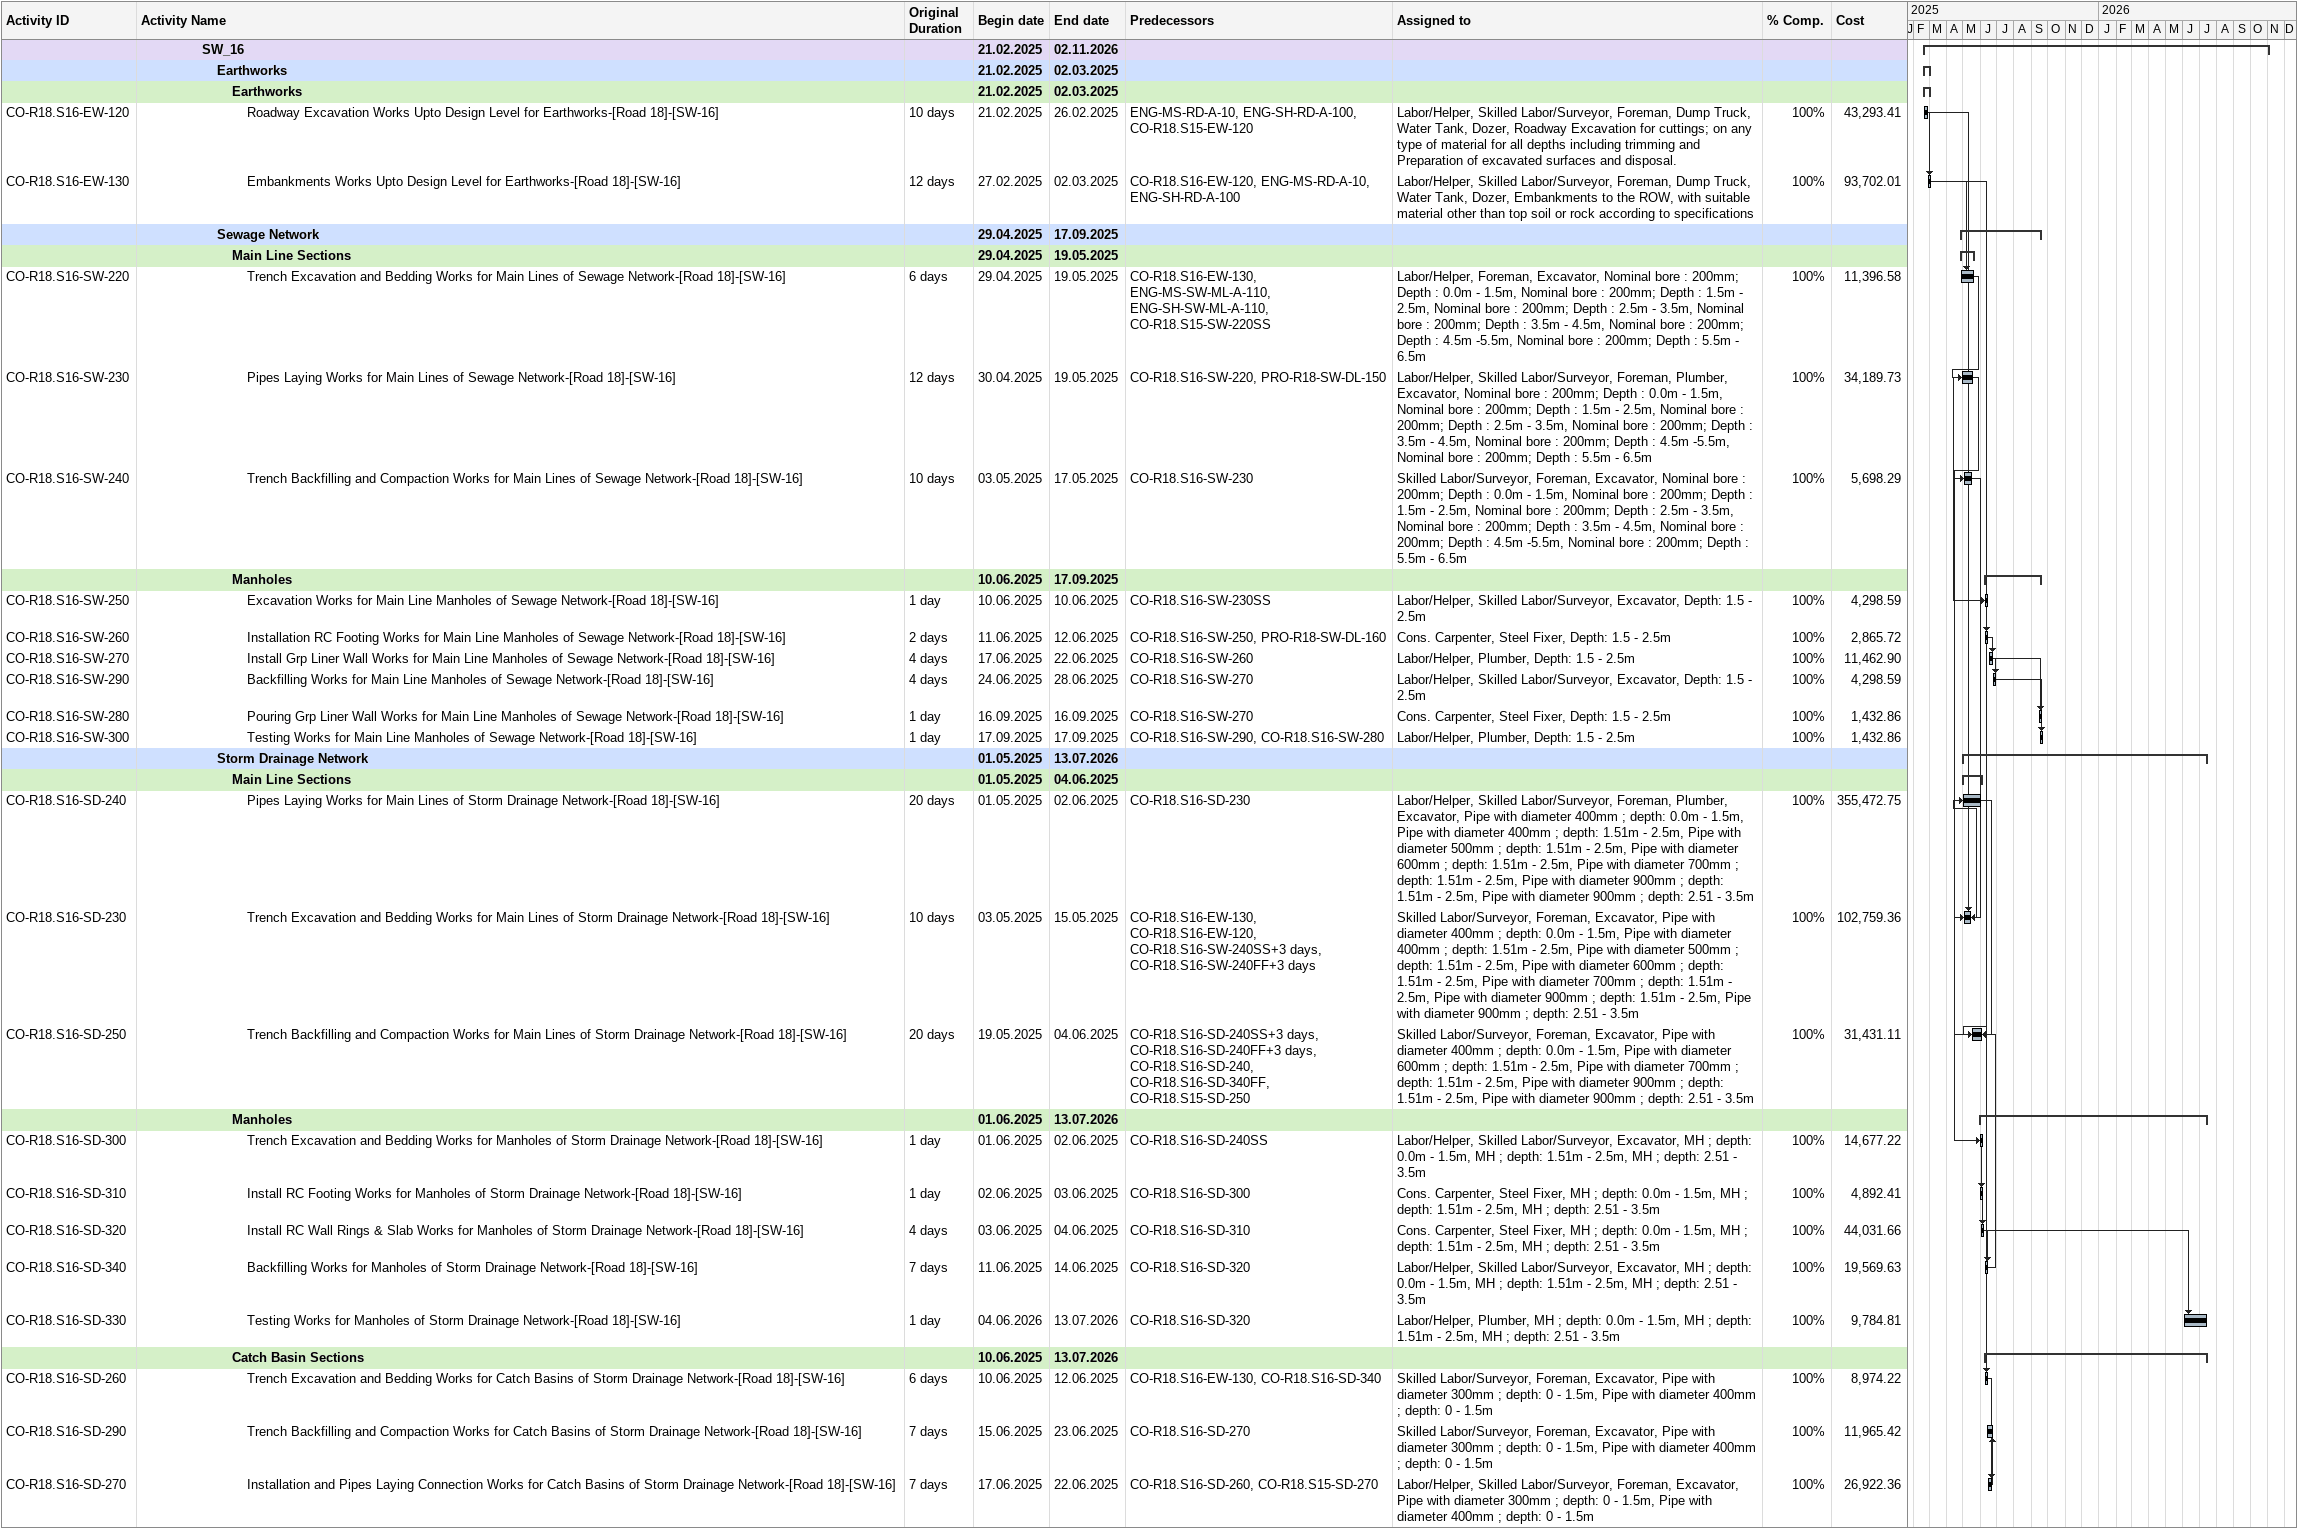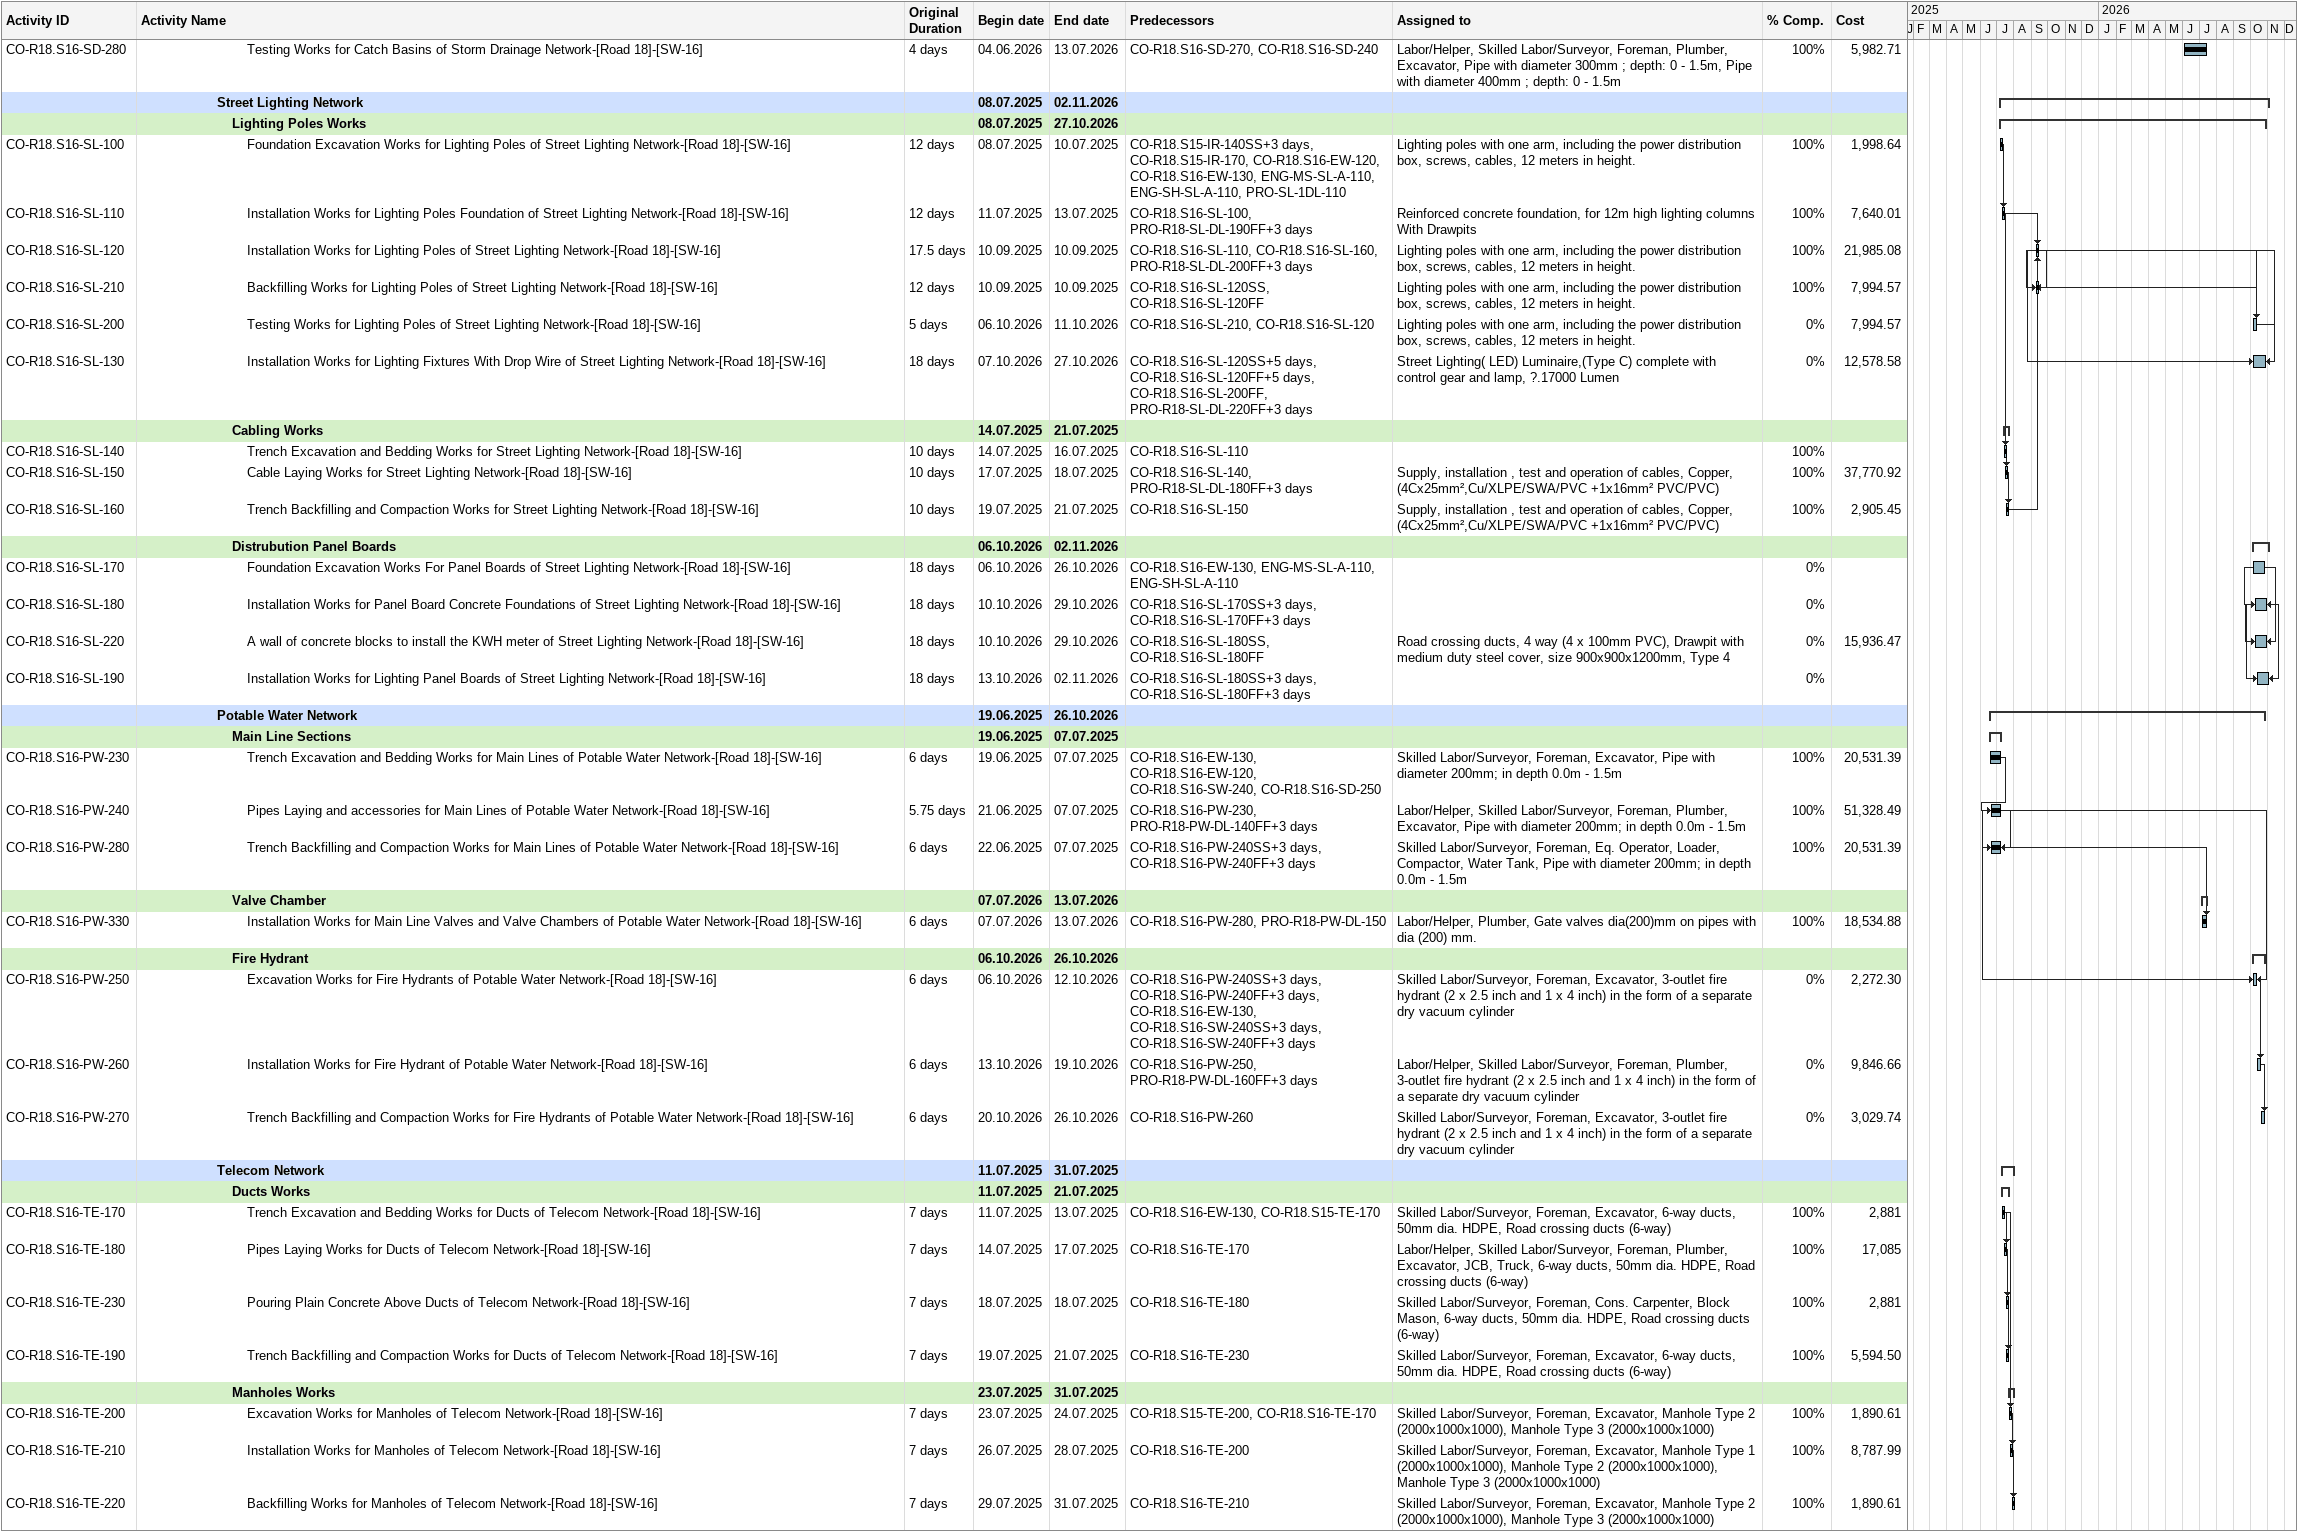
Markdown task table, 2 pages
| ID | Level | Task | Original duration | Start | Finish | Predecessors | Resources | % complete | Cost |
|---|---|---|---|---|---|---|---|---|---|
|  | 5 | **SW_16** |  | 2025-02-21 | 2026-11-02 |  |  |  |  |
|  | 6 | **Earthworks** |  | 2025-02-21 | 2025-03-02 |  |  |  |  |
|  | 7 | **Earthworks** |  | 2025-02-21 | 2025-03-02 |  |  |  |  |
| CO-R18.S16-EW-120 | 8 | Roadway Excavation Works Upto Design Level for Earthworks-[Road 18]-[SW-16] | 10d | 2025-02-21 | 2025-02-26 | ENG-MS-RD-A-10, ENG-SH-RD-A-100, CO-R18.S15-EW-120 | Labor/Helper, Skilled Labor/Surveyor, Foreman, Dump Truck, Water Tank, Dozer, Roadway Excavation for cuttings; on any type of material for all depths including trimming and Preparation of excavated surfaces and disposal. | 100 | 43293.41 |
| CO-R18.S16-EW-130 | 8 | Embankments Works Upto Design Level for Earthworks-[Road 18]-[SW-16] | 12d | 2025-02-27 | 2025-03-02 | CO-R18.S16-EW-120, ENG-MS-RD-A-10, ENG-SH-RD-A-100 | Labor/Helper, Skilled Labor/Surveyor, Foreman, Dump Truck, Water Tank, Dozer, Embankments to the ROW, with suitable material other than top soil or rock according to specifications | 100 | 93702.01 |
|  | 6 | **Sewage Network** |  | 2025-04-29 | 2025-09-17 |  |  |  |  |
|  | 7 | **Main Line Sections** |  | 2025-04-29 | 2025-05-19 |  |  |  |  |
| CO-R18.S16-SW-220 | 8 | Trench Excavation and Bedding Works for Main Lines of Sewage Network-[Road 18]-[SW-16] | 6d | 2025-04-29 | 2025-05-19 | CO-R18.S16-EW-130, ENG-MS-SW-ML-A-110, ENG-SH-SW-ML-A-110, CO-R18.S15-SW-220SS | Labor/Helper, Foreman, Excavator, Nominal bore : 200mm; Depth : 0.0m - 1.5m, Nominal bore : 200mm; Depth : 1.5m - 2.5m, Nominal bore : 200mm; Depth : 2.5m - 3.5m, Nominal bore : 200mm; Depth : 3.5m - 4.5m, Nominal bore : 200mm; Depth : 4.5m -5.5m, Nominal bore : 200mm; Depth : 5.5m - 6.5m | 100 | 11396.58 |
| CO-R18.S16-SW-230 | 8 | Pipes Laying Works for Main Lines of Sewage Network-[Road 18]-[SW-16] | 12d | 2025-04-30 | 2025-05-19 | CO-R18.S16-SW-220, PRO-R18-SW-DL-150 | Labor/Helper, Skilled Labor/Surveyor, Foreman, Plumber, Excavator, Nominal bore : 200mm; Depth : 0.0m - 1.5m, Nominal bore : 200mm; Depth : 1.5m - 2.5m, Nominal bore : 200mm; Depth : 2.5m - 3.5m, Nominal bore : 200mm; Depth : 3.5m - 4.5m, Nominal bore : 200mm; Depth : 4.5m -5.5m, Nominal bore : 200mm; Depth : 5.5m - 6.5m | 100 | 34189.73 |
| CO-R18.S16-SW-240 | 8 | Trench Backfilling and Compaction Works for Main Lines of Sewage Network-[Road 18]-[SW-16] | 10d | 2025-05-03 | 2025-05-17 | CO-R18.S16-SW-230 | Skilled Labor/Surveyor, Foreman, Excavator, Nominal bore : 200mm; Depth : 0.0m - 1.5m, Nominal bore : 200mm; Depth : 1.5m - 2.5m, Nominal bore : 200mm; Depth : 2.5m - 3.5m, Nominal bore : 200mm; Depth : 3.5m - 4.5m, Nominal bore : 200mm; Depth : 4.5m -5.5m, Nominal bore : 200mm; Depth : 5.5m - 6.5m | 100 | 5698.29 |
|  | 7 | **Manholes** |  | 2025-06-10 | 2025-09-17 |  |  |  |  |
| CO-R18.S16-SW-250 | 8 | Excavation Works for Main Line Manholes of Sewage Network-[Road 18]-[SW-16] | 1d | 2025-06-10 | 2025-06-10 | CO-R18.S16-SW-230SS | Labor/Helper, Skilled Labor/Surveyor, Excavator, Depth: 1.5 - 2.5m | 100 | 4298.59 |
| CO-R18.S16-SW-260 | 8 | Installation RC Footing Works for Main Line Manholes of Sewage Network-[Road 18]-[SW-16] | 2d | 2025-06-11 | 2025-06-12 | CO-R18.S16-SW-250, PRO-R18-SW-DL-160 | Cons. Carpenter, Steel Fixer, Depth: 1.5 - 2.5m | 100 | 2865.72 |
| CO-R18.S16-SW-270 | 8 | Install Grp Liner Wall Works for Main Line Manholes of Sewage Network-[Road 18]-[SW-16] | 4d | 2025-06-17 | 2025-06-22 | CO-R18.S16-SW-260 | Labor/Helper, Plumber, Depth: 1.5 - 2.5m | 100 | 11462.90 |
| CO-R18.S16-SW-290 | 8 | Backfilling Works for Main Line Manholes of Sewage Network-[Road 18]-[SW-16] | 4d | 2025-06-24 | 2025-06-28 | CO-R18.S16-SW-270 | Labor/Helper, Skilled Labor/Surveyor, Excavator, Depth: 1.5 - 2.5m | 100 | 4298.59 |
| CO-R18.S16-SW-280 | 8 | Pouring Grp Liner Wall Works for Main Line Manholes of Sewage Network-[Road 18]-[SW-16] | 1d | 2025-09-16 | 2025-09-16 | CO-R18.S16-SW-270 | Cons. Carpenter, Steel Fixer, Depth: 1.5 - 2.5m | 100 | 1432.86 |
| CO-R18.S16-SW-300 | 8 | Testing Works for Main Line Manholes of Sewage Network-[Road 18]-[SW-16] | 1d | 2025-09-17 | 2025-09-17 | CO-R18.S16-SW-290, CO-R18.S16-SW-280 | Labor/Helper, Plumber, Depth: 1.5 - 2.5m | 100 | 1432.86 |
|  | 6 | **Storm Drainage Network** |  | 2025-05-01 | 2026-07-13 |  |  |  |  |
|  | 7 | **Main Line Sections** |  | 2025-05-01 | 2025-06-04 |  |  |  |  |
| CO-R18.S16-SD-240 | 8 | Pipes Laying Works for Main Lines of Storm Drainage Network-[Road 18]-[SW-16] | 20d | 2025-05-01 | 2025-06-02 | CO-R18.S16-SD-230 | Labor/Helper, Skilled Labor/Surveyor, Foreman, Plumber, Excavator, Pipe with diameter 400mm ; depth: 0.0m - 1.5m, Pipe with diameter 400mm ; depth: 1.51m - 2.5m, Pipe with diameter 500mm ; depth: 1.51m - 2.5m, Pipe with diameter 600mm ; depth: 1.51m - 2.5m, Pipe with diameter 700mm ; depth: 1.51m - 2.5m, Pipe with diameter 900mm ; depth: 1.51m - 2.5m, Pipe with diameter 900mm ; depth: 2.51 - 3.5m | 100 | 355472.75 |
| CO-R18.S16-SD-230 | 8 | Trench Excavation and Bedding Works for Main Lines of Storm Drainage Network-[Road 18]-[SW-16] | 10d | 2025-05-03 | 2025-05-15 | CO-R18.S16-EW-130, CO-R18.S16-EW-120, CO-R18.S16-SW-240SS+3d, CO-R18.S16-SW-240FF+3d | Skilled Labor/Surveyor, Foreman, Excavator, Pipe with diameter 400mm ; depth: 0.0m - 1.5m, Pipe with diameter 400mm ; depth: 1.51m - 2.5m, Pipe with diameter 500mm ; depth: 1.51m - 2.5m, Pipe with diameter 600mm ; depth: 1.51m - 2.5m, Pipe with diameter 700mm ; depth: 1.51m - 2.5m, Pipe with diameter 900mm ; depth: 1.51m - 2.5m, Pipe with diameter 900mm ; depth: 2.51 - 3.5m | 100 | 102759.36 |
| CO-R18.S16-SD-250 | 8 | Trench Backfilling and Compaction Works for Main Lines of Storm Drainage Network-[Road 18]-[SW-16] | 20d | 2025-05-19 | 2025-06-04 | CO-R18.S16-SD-240SS+3d, CO-R18.S16-SD-240FF+3d, CO-R18.S16-SD-240, CO-R18.S16-SD-340FF, CO-R18.S15-SD-250 | Skilled Labor/Surveyor, Foreman, Excavator, Pipe with diameter 400mm ; depth: 0.0m - 1.5m, Pipe with diameter 600mm ; depth: 1.51m - 2.5m, Pipe with diameter 700mm ; depth: 1.51m - 2.5m, Pipe with diameter 900mm ; depth: 1.51m - 2.5m, Pipe with diameter 900mm ; depth: 2.51 - 3.5m | 100 | 31431.11 |
|  | 7 | **Manholes** |  | 2025-06-01 | 2026-07-13 |  |  |  |  |
| CO-R18.S16-SD-300 | 8 | Trench Excavation and Bedding Works for Manholes of Storm Drainage Network-[Road 18]-[SW-16] | 1d | 2025-06-01 | 2025-06-02 | CO-R18.S16-SD-240SS | Labor/Helper, Skilled Labor/Surveyor, Excavator, MH ; depth: 0.0m - 1.5m, MH ; depth: 1.51m - 2.5m, MH ; depth: 2.51 - 3.5m | 100 | 14677.22 |
| CO-R18.S16-SD-310 | 8 | Install RC Footing Works for Manholes of Storm Drainage Network-[Road 18]-[SW-16] | 1d | 2025-06-02 | 2025-06-03 | CO-R18.S16-SD-300 | Cons. Carpenter, Steel Fixer, MH ; depth: 0.0m - 1.5m, MH ; depth: 1.51m - 2.5m, MH ; depth: 2.51 - 3.5m | 100 | 4892.41 |
| CO-R18.S16-SD-320 | 8 | Install RC Wall Rings & Slab Works for Manholes of Storm Drainage Network-[Road 18]-[SW-16] | 4d | 2025-06-03 | 2025-06-04 | CO-R18.S16-SD-310 | Cons. Carpenter, Steel Fixer, MH ; depth: 0.0m - 1.5m, MH ; depth: 1.51m - 2.5m, MH ; depth: 2.51 - 3.5m | 100 | 44031.66 |
| CO-R18.S16-SD-340 | 8 | Backfilling Works for Manholes of Storm Drainage Network-[Road 18]-[SW-16] | 7d | 2025-06-11 | 2025-06-14 | CO-R18.S16-SD-320 | Labor/Helper, Skilled Labor/Surveyor, Excavator, MH ; depth: 0.0m - 1.5m, MH ; depth: 1.51m - 2.5m, MH ; depth: 2.51 - 3.5m | 100 | 19569.63 |
| CO-R18.S16-SD-330 | 8 | Testing Works for Manholes of Storm Drainage Network-[Road 18]-[SW-16] | 1d | 2026-06-04 | 2026-07-13 | CO-R18.S16-SD-320 | Labor/Helper, Plumber, MH ; depth: 0.0m - 1.5m, MH ; depth: 1.51m - 2.5m, MH ; depth: 2.51 - 3.5m | 100 | 9784.81 |
|  | 7 | **Catch Basin Sections** |  | 2025-06-10 | 2026-07-13 |  |  |  |  |
| CO-R18.S16-SD-260 | 8 | Trench Excavation and Bedding Works for Catch Basins of Storm Drainage Network-[Road 18]-[SW-16] | 6d | 2025-06-10 | 2025-06-12 | CO-R18.S16-EW-130, CO-R18.S16-SD-340 | Skilled Labor/Surveyor, Foreman, Excavator, Pipe with diameter 300mm ; depth: 0 - 1.5m, Pipe with diameter 400mm ; depth: 0 - 1.5m | 100 | 8974.22 |
| CO-R18.S16-SD-290 | 8 | Trench Backfilling and Compaction Works for Catch Basins of Storm Drainage Network-[Road 18]-[SW-16] | 7d | 2025-06-15 | 2025-06-23 | CO-R18.S16-SD-270 | Skilled Labor/Surveyor, Foreman, Excavator, Pipe with diameter 300mm ; depth: 0 - 1.5m, Pipe with diameter 400mm ; depth: 0 - 1.5m | 100 | 11965.42 |
| CO-R18.S16-SD-270 | 8 | Installation and Pipes Laying Connection Works for Catch Basins of Storm Drainage Network-[Road 18]-[SW-16] | 7d | 2025-06-17 | 2025-06-22 | CO-R18.S16-SD-260, CO-R18.S15-SD-270 | Labor/Helper, Skilled Labor/Surveyor, Foreman, Excavator, Pipe with diameter 300mm ; depth: 0 - 1.5m, Pipe with diameter 400mm ; depth: 0 - 1.5m | 100 | 26922.36 |
| CO-R18.S16-SD-280 | 8 | Testing Works for Catch Basins of Storm Drainage Network-[Road 18]-[SW-16] | 4d | 2026-06-04 | 2026-07-13 | CO-R18.S16-SD-270, CO-R18.S16-SD-240 | Labor/Helper, Skilled Labor/Surveyor, Foreman, Plumber, Excavator, Pipe with diameter 300mm ; depth: 0 - 1.5m, Pipe with diameter 400mm ; depth: 0 - 1.5m | 100 | 5982.71 |
|  | 6 | **Street Lighting Network** |  | 2025-07-08 | 2026-11-02 |  |  |  |  |
|  | 7 | **Lighting Poles Works** |  | 2025-07-08 | 2026-10-27 |  |  |  |  |
| CO-R18.S16-SL-100 | 8 | Foundation Excavation Works for Lighting Poles of Street Lighting Network-[Road 18]-[SW-16] | 12d | 2025-07-08 | 2025-07-10 | CO-R18.S15-IR-140SS+3d, CO-R18.S15-IR-170, CO-R18.S16-EW-120, CO-R18.S16-EW-130, ENG-MS-SL-A-110, ENG-SH-SL-A-110, PRO-SL-1DL-110 | Lighting poles with one arm, including the power distribution box, screws, cables, 12 meters in height. | 100 | 1998.64 |
| CO-R18.S16-SL-110 | 8 | Installation Works for Lighting Poles Foundation of Street Lighting Network-[Road 18]-[SW-16] | 12d | 2025-07-11 | 2025-07-13 | CO-R18.S16-SL-100, PRO-R18-SL-DL-190FF+3d | Reinforced concrete foundation, for 12m high lighting columns With Drawpits | 100 | 7640.01 |
| CO-R18.S16-SL-120 | 8 | Installation Works for Lighting Poles of Street Lighting Network-[Road 18]-[SW-16] | 17.5d | 2025-09-10 | 2025-09-10 | CO-R18.S16-SL-110, CO-R18.S16-SL-160, PRO-R18-SL-DL-200FF+3d | Lighting poles with one arm, including the power distribution box, screws, cables, 12 meters in height. | 100 | 21985.08 |
| CO-R18.S16-SL-210 | 8 | Backfilling Works for Lighting Poles of Street Lighting Network-[Road 18]-[SW-16] | 12d | 2025-09-10 | 2025-09-10 | CO-R18.S16-SL-120SS, CO-R18.S16-SL-120FF | Lighting poles with one arm, including the power distribution box, screws, cables, 12 meters in height. | 100 | 7994.57 |
| CO-R18.S16-SL-200 | 8 | Testing Works for Lighting Poles of Street Lighting Network-[Road 18]-[SW-16] | 5d | 2026-10-06 | 2026-10-11 | CO-R18.S16-SL-210, CO-R18.S16-SL-120 | Lighting poles with one arm, including the power distribution box, screws, cables, 12 meters in height. | 0 | 7994.57 |
| CO-R18.S16-SL-130 | 8 | Installation Works for Lighting Fixtures With Drop Wire of Street Lighting Network-[Road 18]-[SW-16] | 18d | 2026-10-07 | 2026-10-27 | CO-R18.S16-SL-120SS+5d, CO-R18.S16-SL-120FF+5d, CO-R18.S16-SL-200FF, PRO-R18-SL-DL-220FF+3d | Street Lighting( LED) Luminaire,(Type C) complete with control gear and lamp, ?.17000 Lumen | 0 | 12578.58 |
|  | 7 | **Cabling Works** |  | 2025-07-14 | 2025-07-21 |  |  |  |  |
| CO-R18.S16-SL-140 | 8 | Trench Excavation and Bedding Works for Street Lighting Network-[Road 18]-[SW-16] | 10d | 2025-07-14 | 2025-07-16 | CO-R18.S16-SL-110 |  | 100 |  |
| CO-R18.S16-SL-150 | 8 | Cable Laying Works for Street Lighting Network-[Road 18]-[SW-16] | 10d | 2025-07-17 | 2025-07-18 | CO-R18.S16-SL-140, PRO-R18-SL-DL-180FF+3d | Supply, installation , test and operation of cables, Copper, (4Cx25mm²,Cu/XLPE/SWA/PVC +1x16mm² PVC/PVC) | 100 | 37770.92 |
| CO-R18.S16-SL-160 | 8 | Trench Backfilling and Compaction Works for Street Lighting Network-[Road 18]-[SW-16] | 10d | 2025-07-19 | 2025-07-21 | CO-R18.S16-SL-150 | Supply, installation , test and operation of cables, Copper, (4Cx25mm²,Cu/XLPE/SWA/PVC +1x16mm² PVC/PVC) | 100 | 2905.45 |
|  | 7 | **Distrubution Panel Boards** |  | 2026-10-06 | 2026-11-02 |  |  |  |  |
| CO-R18.S16-SL-170 | 8 | Foundation Excavation Works For Panel Boards of Street Lighting Network-[Road 18]-[SW-16] | 18d | 2026-10-06 | 2026-10-26 | CO-R18.S16-EW-130, ENG-MS-SL-A-110, ENG-SH-SL-A-110 |  | 0 |  |
| CO-R18.S16-SL-180 | 8 | Installation Works for Panel Board Concrete Foundations of Street Lighting Network-[Road 18]-[SW-16] | 18d | 2026-10-10 | 2026-10-29 | CO-R18.S16-SL-170SS+3d, CO-R18.S16-SL-170FF+3d |  | 0 |  |
| CO-R18.S16-SL-220 | 8 | A wall of concrete blocks to install the KWH meter of Street Lighting Network-[Road 18]-[SW-16] | 18d | 2026-10-10 | 2026-10-29 | CO-R18.S16-SL-180SS, CO-R18.S16-SL-180FF | Road crossing ducts, 4 way (4 x 100mm PVC), Drawpit with medium duty steel cover, size 900x900x1200mm, Type 4 | 0 | 15936.47 |
| CO-R18.S16-SL-190 | 8 | Installation Works for Lighting Panel Boards of Street Lighting Network-[Road 18]-[SW-16] | 18d | 2026-10-13 | 2026-11-02 | CO-R18.S16-SL-180SS+3d, CO-R18.S16-SL-180FF+3d |  | 0 |  |
|  | 6 | **Potable Water Network** |  | 2025-06-19 | 2026-10-26 |  |  |  |  |
|  | 7 | **Main Line Sections** |  | 2025-06-19 | 2025-07-07 |  |  |  |  |
| CO-R18.S16-PW-230 | 8 | Trench Excavation and Bedding Works for Main Lines of Potable Water Network-[Road 18]-[SW-16] | 6d | 2025-06-19 | 2025-07-07 | CO-R18.S16-EW-130, CO-R18.S16-EW-120, CO-R18.S16-SW-240, CO-R18.S16-SD-250 | Skilled Labor/Surveyor, Foreman, Excavator, Pipe with diameter 200mm; in depth 0.0m - 1.5m | 100 | 20531.39 |
| CO-R18.S16-PW-240 | 8 | Pipes Laying and accessories for Main Lines of Potable Water Network-[Road 18]-[SW-16] | 5.75d | 2025-06-21 | 2025-07-07 | CO-R18.S16-PW-230, PRO-R18-PW-DL-140FF+3d | Labor/Helper, Skilled Labor/Surveyor, Foreman, Plumber, Excavator, Pipe with diameter 200mm; in depth 0.0m - 1.5m | 100 | 51328.49 |
| CO-R18.S16-PW-280 | 8 | Trench Backfilling and Compaction Works for Main Lines of Potable Water Network-[Road 18]-[SW-16] | 6d | 2025-06-22 | 2025-07-07 | CO-R18.S16-PW-240SS+3d, CO-R18.S16-PW-240FF+3d | Skilled Labor/Surveyor, Foreman, Eq. Operator, Loader, Compactor, Water Tank, Pipe with diameter 200mm; in depth 0.0m - 1.5m | 100 | 20531.39 |
|  | 7 | **Valve Chamber** |  | 2026-07-07 | 2026-07-13 |  |  |  |  |
| CO-R18.S16-PW-330 | 8 | Installation Works for Main Line Valves and Valve Chambers of Potable Water Network-[Road 18]-[SW-16] | 6d | 2026-07-07 | 2026-07-13 | CO-R18.S16-PW-280, PRO-R18-PW-DL-150 | Labor/Helper, Plumber, Gate valves dia(200)mm on pipes with dia (200) mm. | 100 | 18534.88 |
|  | 7 | **Fire Hydrant** |  | 2026-10-06 | 2026-10-26 |  |  |  |  |
| CO-R18.S16-PW-250 | 8 | Excavation Works for Fire Hydrants of Potable Water Network-[Road 18]-[SW-16] | 6d | 2026-10-06 | 2026-10-12 | CO-R18.S16-PW-240SS+3d, CO-R18.S16-PW-240FF+3d, CO-R18.S16-EW-130, CO-R18.S16-SW-240SS+3d, CO-R18.S16-SW-240FF+3d | Skilled Labor/Surveyor, Foreman, Excavator, 3-outlet fire hydrant (2 x 2.5 inch and 1 x 4 inch) in the form of a separate dry vacuum cylinder | 0 | 2272.30 |
| CO-R18.S16-PW-260 | 8 | Installation Works for Fire Hydrant of Potable Water Network-[Road 18]-[SW-16] | 6d | 2026-10-13 | 2026-10-19 | CO-R18.S16-PW-250, PRO-R18-PW-DL-160FF+3d | Labor/Helper, Skilled Labor/Surveyor, Foreman, Plumber, 3-outlet fire hydrant (2 x 2.5 inch and 1 x 4 inch) in the form of a separate dry vacuum cylinder | 0 | 9846.66 |
| CO-R18.S16-PW-270 | 8 | Trench Backfilling and Compaction Works for Fire Hydrants of Potable Water Network-[Road 18]-[SW-16] | 6d | 2026-10-20 | 2026-10-26 | CO-R18.S16-PW-260 | Skilled Labor/Surveyor, Foreman, Excavator, 3-outlet fire hydrant (2 x 2.5 inch and 1 x 4 inch) in the form of a separate dry vacuum cylinder | 0 | 3029.74 |
|  | 6 | **Telecom Network** |  | 2025-07-11 | 2025-07-31 |  |  |  |  |
|  | 7 | **Ducts Works** |  | 2025-07-11 | 2025-07-21 |  |  |  |  |
| CO-R18.S16-TE-170 | 8 | Trench Excavation and Bedding Works for Ducts of Telecom Network-[Road 18]-[SW-16] | 7d | 2025-07-11 | 2025-07-13 | CO-R18.S16-EW-130, CO-R18.S15-TE-170 | Skilled Labor/Surveyor, Foreman, Excavator, 6-way ducts, 50mm dia. HDPE, Road crossing ducts (6-way) | 100 | 2881 |
| CO-R18.S16-TE-180 | 8 | Pipes Laying Works for Ducts of Telecom Network-[Road 18]-[SW-16] | 7d | 2025-07-14 | 2025-07-17 | CO-R18.S16-TE-170 | Labor/Helper, Skilled Labor/Surveyor, Foreman, Plumber, Excavator, JCB, Truck, 6-way ducts, 50mm dia. HDPE, Road crossing ducts (6-way) | 100 | 17085 |
| CO-R18.S16-TE-230 | 8 | Pouring Plain Concrete Above Ducts of Telecom Network-[Road 18]-[SW-16] | 7d | 2025-07-18 | 2025-07-18 | CO-R18.S16-TE-180 | Skilled Labor/Surveyor, Foreman, Cons. Carpenter, Block Mason, 6-way ducts, 50mm dia. HDPE, Road crossing ducts (6-way) | 100 | 2881 |
| CO-R18.S16-TE-190 | 8 | Trench Backfilling and Compaction Works for Ducts of Telecom Network-[Road 18]-[SW-16] | 7d | 2025-07-19 | 2025-07-21 | CO-R18.S16-TE-230 | Skilled Labor/Surveyor, Foreman, Excavator, 6-way ducts, 50mm dia. HDPE, Road crossing ducts (6-way) | 100 | 5594.50 |
|  | 7 | **Manholes Works** |  | 2025-07-23 | 2025-07-31 |  |  |  |  |
| CO-R18.S16-TE-200 | 8 | Excavation Works for Manholes of Telecom Network-[Road 18]-[SW-16] | 7d | 2025-07-23 | 2025-07-24 | CO-R18.S15-TE-200, CO-R18.S16-TE-170 | Skilled Labor/Surveyor, Foreman, Excavator, Manhole Type 2 (2000x1000x1000), Manhole Type 3 (2000x1000x1000) | 100 | 1890.61 |
| CO-R18.S16-TE-210 | 8 | Installation Works for Manholes of Telecom Network-[Road 18]-[SW-16] | 7d | 2025-07-26 | 2025-07-28 | CO-R18.S16-TE-200 | Skilled Labor/Surveyor, Foreman, Excavator, Manhole Type 1 (2000x1000x1000), Manhole Type 2 (2000x1000x1000), Manhole Type 3 (2000x1000x1000) | 100 | 8787.99 |
| CO-R18.S16-TE-220 | 8 | Backfilling Works for Manholes of Telecom Network-[Road 18]-[SW-16] | 7d | 2025-07-29 | 2025-07-31 | CO-R18.S16-TE-210 | Skilled Labor/Surveyor, Foreman, Excavator, Manhole Type 2 (2000x1000x1000), Manhole Type 3 (2000x1000x1000) | 100 | 1890.61 |
